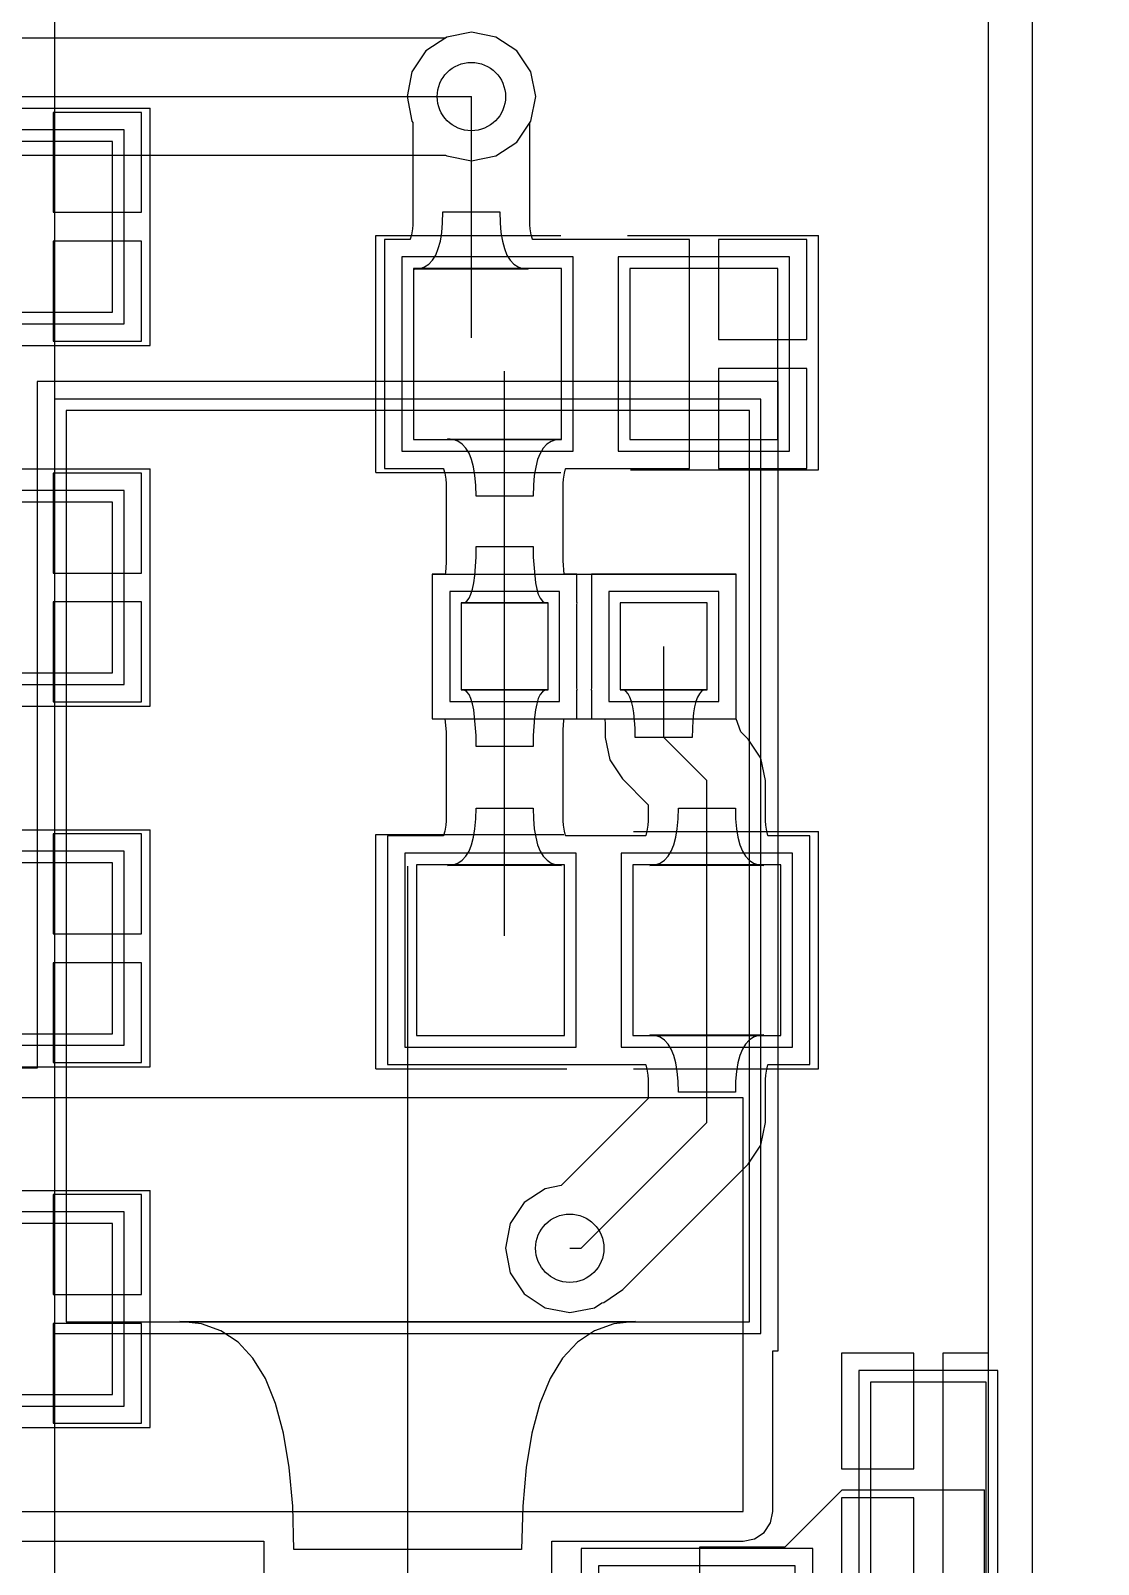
# Model space of a CAD drawing. Header units: millimetres. Extents: x 31.7 to 126, y 35.8 to 88.7.
# Drawn here: x 116.6 to 125.98, y 64.1 to 77.57 of the extents above; entities that cross this region are included whole.
import ezdxf

# ---------------------------------------------------------------- set-up
doc = ezdxf.new("R2010")
doc.units = ezdxf.units.MM
for name, color, linetype in [('BottomLayer', 5, 'Continuous'), ('BottomOverlay', 54, 'Continuous'), ('BottomPaste', 16, 'Continuous'), ('BottomSolder', 6, 'Continuous'), ('KeepOutLayer', 6, 'Continuous'), ('MultiLayer', 9, 'Continuous'), ('TopLayer', 1, 'Continuous'), ('TopOverlay', 2, 'Continuous'), ('TopPaste', 8, 'Continuous'), ('TopSolder', 216, 'Continuous')]:
    doc.layers.add(name, color=color, linetype=linetype)

# ---------------------------------------------------------------- blocks, each defined once
blk = doc.blocks.new('18650____________B_2')
at = {"layer": 'BottomLayer'}
for p, q in [((76.631, 35.516), (76.631, 27.516)), ((82.631, 35.516), (76.631, 35.516)), ((82.631, 27.516), (82.631, 35.516)), ((76.631, 27.516), (82.631, 27.516))]:
    blk.add_line(p, q, dxfattribs=at)
at = {"layer": 'BottomOverlay'}
blk.add_line((76.531, 22), (76.531, 42.016), dxfattribs=at)
at = {"layer": 'BottomPaste'}
for p, q in [((76.631, 35.516), (76.631, 27.516)), ((82.631, 35.516), (76.631, 35.516)), ((82.631, 27.516), (82.631, 35.516)), ((76.631, 27.516), (82.631, 27.516))]:
    blk.add_line(p, q, dxfattribs=at)
at = {"layer": 'BottomSolder'}
for p, q in [((76.529, 35.617), (76.529, 27.414)), ((82.732, 35.617), (76.529, 35.617)), ((82.732, 27.414), (82.732, 35.617)), ((76.529, 27.414), (82.732, 27.414))]:
    blk.add_line(p, q, dxfattribs=at)
blk = doc.blocks.new('SWITCH_SIDE_11')
at = {"layer": 'BottomLayer'}
for centre in [(0, 0), (2.300224, 0)]:
    blk.add_circle(centre, 0.47498, dxfattribs=at)
at = {"layer": 'BottomSolder'}
for centre in [(0, 0), (2.300224, 0)]:
    blk.add_circle(centre, 0.57658, dxfattribs=at)
at = {"layer": 'MultiLayer'}
for centre in [(0, 0), (2.300224, 0)]:
    blk.add_circle(centre, 0.47498, dxfattribs=at)
at = {"layer": 'TopLayer'}
for p, q in [((-0.437388, 2.286), (-1.580388, 2.286)), ((-1.580388, 2.286), (-1.580388, 0.762)), ((-0.437388, 0.762), (-0.437388, 2.286)), ((3.880612, 2.286), (2.737612, 2.286)), ((2.737612, 2.286), (2.737612, 0.762)), ((3.880612, 0.762), (3.880612, 2.286)), ((-1.580388, 0.762), (-0.437388, 0.762)), ((2.737612, 0.762), (3.880612, 0.762)), ((-3.294888, 0), (-3.294888, -1.016)), ((-1.516888, 0), (-3.294888, 0)), ((-1.516888, -1.016), (-1.516888, 0)), ((3.817112, 0), (3.817112, -1.016)), ((5.595112, 0), (3.817112, 0)), ((5.595112, -1.016), (5.595112, 0)), ((-3.294888, -1.016), (-1.516888, -1.016)), ((3.817112, -1.016), (5.595112, -1.016))]:
    blk.add_line(p, q, dxfattribs=at)
for centre in [(0, 0), (2.300224, 0)]:
    blk.add_circle(centre, 0.47498, dxfattribs=at)
at = {"layer": 'TopOverlay'}
for p, q in [((-1.849882, 1.500124), (-1.849882, 0.750065)), ((-1.849882, 1.500124), (4.150106, 1.500124)), ((4.150106, 1.500124), (4.150106, 0.750062)), ((-1.849882, 0.750065), (-2.350008, 0.249936)), ((4.150106, 0.750062), (4.650232, 0.249936)), ((-2.350008, 0.249936), (-2.350008, -0.999998)), ((4.650232, 0.249936), (4.650232, -0.999998)), ((-2.350008, -0.999998), (0.150114, -0.999998)), ((0.150114, -0.999998), (0.40005, -1.249934)), ((0.150114, -0.999998), (2.15011, -0.999998)), ((2.15011, -0.999998), (1.900174, -1.249934)), ((2.15011, -0.999998), (4.650232, -0.999998)), ((0.40005, -1.249934), (0.40005, -1.75006)), ((1.900174, -1.249934), (1.900174, -1.75006)), ((0.40005, -1.75006), (0.649989, -1.999996)), ((1.900174, -1.75006), (1.650238, -1.999996)), ((0.649989, -1.999996), (1.650238, -1.999996))]:
    blk.add_line(p, q, dxfattribs=at)
at = {"layer": 'TopPaste'}
for p, q in [((-0.437388, 2.286), (-1.580388, 2.286)), ((-1.580388, 2.286), (-1.580388, 0.762)), ((-0.437388, 0.762), (-0.437388, 2.286)), ((3.880612, 2.286), (2.737612, 2.286)), ((2.737612, 2.286), (2.737612, 0.762)), ((3.880612, 0.762), (3.880612, 2.286)), ((-1.580388, 0.762), (-0.437388, 0.762)), ((2.737612, 0.762), (3.880612, 0.762)), ((-3.294888, 0), (-3.294888, -1.016)), ((-1.516888, 0), (-3.294888, 0)), ((-1.516888, -1.016), (-1.516888, 0)), ((3.817112, 0), (3.817112, -1.016)), ((5.595112, 0), (3.817112, 0)), ((5.595112, -1.016), (5.595112, 0)), ((-3.294888, -1.016), (-1.516888, -1.016)), ((3.817112, -1.016), (5.595112, -1.016))]:
    blk.add_line(p, q, dxfattribs=at)
at = {"layer": 'TopSolder'}
for p, q in [((-0.335788, 2.3876), (-1.681988, 2.3876)), ((-1.681988, 2.3876), (-1.681988, 0.6604)), ((-0.335788, 0.6604), (-0.335788, 2.3876)), ((3.982212, 2.3876), (2.636012, 2.3876)), ((2.636012, 2.3876), (2.636012, 0.6604)), ((3.982212, 0.6604), (3.982212, 2.3876)), ((-1.681988, 0.6604), (-0.335788, 0.6604)), ((2.636012, 0.6604), (3.982212, 0.6604)), ((-3.396488, 0.1016), (-3.396488, -1.1176)), ((-1.415288, 0.1016), (-3.396488, 0.1016)), ((-1.415288, -1.1176), (-1.415288, 0.1016)), ((3.715512, 0.1016), (3.715512, -1.1176)), ((5.696712, 0.1016), (3.715512, 0.1016)), ((5.696712, -1.1176), (5.696712, 0.1016)), ((-3.396488, -1.1176), (-1.415288, -1.1176)), ((3.715512, -1.1176), (5.696712, -1.1176))]:
    blk.add_line(p, q, dxfattribs=at)
for centre in [(0, 0), (2.300224, 0)]:
    blk.add_circle(centre, 0.57658, dxfattribs=at)
blk = doc.blocks.new('R0603_21')
at = {"layer": 'TopLayer'}
for p, q in [((-1.079, 0.381), (-1.079, -0.381)), ((-0.317, 0.381), (-1.079, 0.381)), ((-0.317, -0.381), (-0.317, 0.381)), ((0.317, 0.381), (0.317, -0.381)), ((1.079, 0.381), (0.317, 0.381)), ((1.079, -0.381), (1.079, 0.381)), ((-1.079, -0.381), (-0.317, -0.381)), ((0.317, -0.381), (1.079, -0.381))]:
    blk.add_line(p, q, dxfattribs=at)
at = {"layer": 'TopOverlay'}
for p, q in [((-1.333, -0.635), (-1.333, 0.635)), ((-1.333, 0.635), (1.333, 0.635)), ((1.333, -0.635), (1.333, 0.635)), ((-1.333, -0.635), (1.333, -0.635))]:
    blk.add_line(p, q, dxfattribs=at)
at = {"layer": 'TopPaste'}
for p, q in [((-1.079, 0.381), (-1.079, -0.381)), ((-0.317, 0.381), (-1.079, 0.381)), ((-0.317, -0.381), (-0.317, 0.381)), ((0.317, 0.381), (0.317, -0.381)), ((1.079, 0.381), (0.317, 0.381)), ((1.079, -0.381), (1.079, 0.381)), ((-1.079, -0.381), (-0.317, -0.381)), ((0.317, -0.381), (1.079, -0.381))]:
    blk.add_line(p, q, dxfattribs=at)
at = {"layer": 'TopSolder'}
for p, q in [((-1.181, 0.483), (-1.181, -0.483)), ((-0.216, 0.483), (-1.181, 0.483)), ((-0.216, -0.483), (-0.216, 0.483)), ((0.216, 0.483), (0.216, -0.483)), ((1.181, 0.483), (0.216, 0.483)), ((1.181, -0.483), (1.181, 0.483)), ((-1.181, -0.483), (-0.216, -0.483)), ((0.216, -0.483), (1.181, -0.483))]:
    blk.add_line(p, q, dxfattribs=at)
blk = doc.blocks.new('C0805_44')
at = {"layer": 'TopLayer'}
for p, q in [((-0.3, 0.75), (-1.6, 0.75)), ((-1.6, 0.75), (-1.6, -0.75)), ((-0.3, -0.75), (-0.3, 0.75)), ((1.6, 0.75), (0.3, 0.75)), ((0.3, 0.75), (0.3, -0.75)), ((1.6, -0.75), (1.6, 0.75)), ((-1.6, -0.75), (-0.3, -0.75)), ((0.3, -0.75), (1.6, -0.75))]:
    blk.add_line(p, q, dxfattribs=at)
at = {"layer": 'TopOverlay'}
for p, q in [((-1.93, 1.041), (-0.305, 1.041)), ((-1.93, -1.041), (-1.93, 1.041)), ((0.279, 1.041), (1.956, 1.041)), ((1.956, -1.016), (1.956, 1.041)), ((-1.93, -1.041), (-0.305, -1.041)), ((0.305, -1.016), (1.956, -1.016))]:
    blk.add_line(p, q, dxfattribs=at)
at = {"layer": 'TopPaste'}
for p, q in [((-0.3, 0.75), (-1.6, 0.75)), ((-1.6, 0.75), (-1.6, -0.75)), ((-0.3, -0.75), (-0.3, 0.75)), ((1.6, 0.75), (0.3, 0.75)), ((0.3, 0.75), (0.3, -0.75)), ((1.6, -0.75), (1.6, 0.75)), ((-1.6, -0.75), (-0.3, -0.75)), ((0.3, -0.75), (1.6, -0.75))]:
    blk.add_line(p, q, dxfattribs=at)
at = {"layer": 'TopSolder'}
for p, q in [((-0.198, 0.852), (-1.702, 0.852)), ((-1.702, 0.852), (-1.702, -0.852)), ((-0.198, -0.852), (-0.198, 0.852)), ((1.702, 0.852), (0.198, 0.852)), ((0.198, 0.852), (0.198, -0.852)), ((1.702, -0.852), (1.702, 0.852)), ((-1.702, -0.852), (-0.198, -0.852)), ((0.198, -0.852), (1.702, -0.852))]:
    blk.add_line(p, q, dxfattribs=at)
blk = doc.blocks.new('C0805_45')
at = {"layer": 'TopLayer'}
for p, q in [((-0.3, 0.75), (-1.6, 0.75)), ((-1.6, 0.75), (-1.6, -0.75)), ((-0.3, -0.75), (-0.3, 0.75)), ((1.6, 0.75), (0.3, 0.75)), ((0.3, 0.75), (0.3, -0.75)), ((1.6, -0.75), (1.6, 0.75)), ((-1.6, -0.75), (-0.3, -0.75)), ((0.3, -0.75), (1.6, -0.75))]:
    blk.add_line(p, q, dxfattribs=at)
at = {"layer": 'TopOverlay'}
for p, q in [((-0.305, 1.041), (-1.93, 1.041)), ((-1.93, 1.041), (-1.93, -1.041)), ((1.956, 1.041), (0.279, 1.041)), ((1.956, 1.041), (1.956, -1.016)), ((-0.305, -1.041), (-1.93, -1.041)), ((1.956, -1.016), (0.305, -1.016))]:
    blk.add_line(p, q, dxfattribs=at)
at = {"layer": 'TopPaste'}
for p, q in [((-0.3, 0.75), (-1.6, 0.75)), ((-1.6, 0.75), (-1.6, -0.75)), ((-0.3, -0.75), (-0.3, 0.75)), ((1.6, 0.75), (0.3, 0.75)), ((0.3, 0.75), (0.3, -0.75)), ((1.6, -0.75), (1.6, 0.75)), ((-1.6, -0.75), (-0.3, -0.75)), ((0.3, -0.75), (1.6, -0.75))]:
    blk.add_line(p, q, dxfattribs=at)
at = {"layer": 'TopSolder'}
for p, q in [((-0.198, 0.852), (-1.702, 0.852)), ((-1.702, 0.852), (-1.702, -0.852)), ((-0.198, -0.852), (-0.198, 0.852)), ((1.702, 0.852), (0.198, 0.852)), ((0.198, 0.852), (0.198, -0.852)), ((1.702, -0.852), (1.702, 0.852)), ((-1.702, -0.852), (-0.198, -0.852)), ((0.198, -0.852), (1.702, -0.852))]:
    blk.add_line(p, q, dxfattribs=at)
blk = doc.blocks.new('C0805_46')
at = {"layer": 'TopLayer'}
for p, q in [((-0.3, 0.75), (-1.6, 0.75)), ((-1.6, 0.75), (-1.6, -0.75)), ((-0.3, -0.75), (-0.3, 0.75)), ((1.6, 0.75), (0.3, 0.75)), ((0.3, 0.75), (0.3, -0.75)), ((1.6, -0.75), (1.6, 0.75)), ((-1.6, -0.75), (-0.3, -0.75)), ((0.3, -0.75), (1.6, -0.75))]:
    blk.add_line(p, q, dxfattribs=at)
at = {"layer": 'TopOverlay'}
for p, q in [((-0.305, 1.041), (-1.93, 1.041)), ((-1.93, 1.041), (-1.93, -1.041)), ((1.956, 1.041), (0.279, 1.041)), ((1.956, 1.041), (1.956, -1.016)), ((-0.305, -1.041), (-1.93, -1.041)), ((1.956, -1.016), (0.305, -1.016))]:
    blk.add_line(p, q, dxfattribs=at)
at = {"layer": 'TopPaste'}
for p, q in [((-0.3, 0.75), (-1.6, 0.75)), ((-1.6, 0.75), (-1.6, -0.75)), ((-0.3, -0.75), (-0.3, 0.75)), ((1.6, 0.75), (0.3, 0.75)), ((0.3, 0.75), (0.3, -0.75)), ((1.6, -0.75), (1.6, 0.75)), ((-1.6, -0.75), (-0.3, -0.75)), ((0.3, -0.75), (1.6, -0.75))]:
    blk.add_line(p, q, dxfattribs=at)
at = {"layer": 'TopSolder'}
for p, q in [((-0.198, 0.852), (-1.702, 0.852)), ((-1.702, 0.852), (-1.702, -0.852)), ((-0.198, -0.852), (-0.198, 0.852)), ((1.702, 0.852), (0.198, 0.852)), ((0.198, 0.852), (0.198, -0.852)), ((1.702, -0.852), (1.702, 0.852)), ((-1.702, -0.852), (-0.198, -0.852)), ((0.198, -0.852), (1.702, -0.852))]:
    blk.add_line(p, q, dxfattribs=at)
blk = doc.blocks.new('C0805_47')
at = {"layer": 'TopLayer'}
for p, q in [((-0.3, 0.75), (-1.6, 0.75)), ((-1.6, 0.75), (-1.6, -0.75)), ((-0.3, -0.75), (-0.3, 0.75)), ((1.6, 0.75), (0.3, 0.75)), ((0.3, 0.75), (0.3, -0.75)), ((1.6, -0.75), (1.6, 0.75)), ((-1.6, -0.75), (-0.3, -0.75)), ((0.3, -0.75), (1.6, -0.75))]:
    blk.add_line(p, q, dxfattribs=at)
at = {"layer": 'TopOverlay'}
for p, q in [((-0.305, 1.041), (-1.93, 1.041)), ((-1.93, 1.041), (-1.93, -1.041)), ((1.956, 1.041), (0.279, 1.041)), ((1.956, 1.041), (1.956, -1.016)), ((-0.305, -1.041), (-1.93, -1.041)), ((1.956, -1.016), (0.305, -1.016))]:
    blk.add_line(p, q, dxfattribs=at)
at = {"layer": 'TopPaste'}
for p, q in [((-0.3, 0.75), (-1.6, 0.75)), ((-1.6, 0.75), (-1.6, -0.75)), ((-0.3, -0.75), (-0.3, 0.75)), ((1.6, 0.75), (0.3, 0.75)), ((0.3, 0.75), (0.3, -0.75)), ((1.6, -0.75), (1.6, 0.75)), ((-1.6, -0.75), (-0.3, -0.75)), ((0.3, -0.75), (1.6, -0.75))]:
    blk.add_line(p, q, dxfattribs=at)
at = {"layer": 'TopSolder'}
for p, q in [((-0.198, 0.852), (-1.702, 0.852)), ((-1.702, 0.852), (-1.702, -0.852)), ((-0.198, -0.852), (-0.198, 0.852)), ((1.702, 0.852), (0.198, 0.852)), ((0.198, 0.852), (0.198, -0.852)), ((1.702, -0.852), (1.702, 0.852)), ((-1.702, -0.852), (-0.198, -0.852)), ((0.198, -0.852), (1.702, -0.852))]:
    blk.add_line(p, q, dxfattribs=at)
blk = doc.blocks.new('C0805_48')
at = {"layer": 'TopLayer'}
for p, q in [((-0.3, 0.75), (-1.6, 0.75)), ((-1.6, 0.75), (-1.6, -0.75)), ((-0.3, -0.75), (-0.3, 0.75)), ((1.6, 0.75), (0.3, 0.75)), ((0.3, 0.75), (0.3, -0.75)), ((1.6, -0.75), (1.6, 0.75)), ((-1.6, -0.75), (-0.3, -0.75)), ((0.3, -0.75), (1.6, -0.75))]:
    blk.add_line(p, q, dxfattribs=at)
at = {"layer": 'TopOverlay'}
for p, q in [((-0.305, 1.041), (-1.93, 1.041)), ((-1.93, 1.041), (-1.93, -1.041)), ((1.956, 1.041), (0.279, 1.041)), ((1.956, 1.041), (1.956, -1.016)), ((-0.305, -1.041), (-1.93, -1.041)), ((1.956, -1.016), (0.305, -1.016))]:
    blk.add_line(p, q, dxfattribs=at)
at = {"layer": 'TopPaste'}
for p, q in [((-0.3, 0.75), (-1.6, 0.75)), ((-1.6, 0.75), (-1.6, -0.75)), ((-0.3, -0.75), (-0.3, 0.75)), ((1.6, 0.75), (0.3, 0.75)), ((0.3, 0.75), (0.3, -0.75)), ((1.6, -0.75), (1.6, 0.75)), ((-1.6, -0.75), (-0.3, -0.75)), ((0.3, -0.75), (1.6, -0.75))]:
    blk.add_line(p, q, dxfattribs=at)
at = {"layer": 'TopSolder'}
for p, q in [((-0.198, 0.852), (-1.702, 0.852)), ((-1.702, 0.852), (-1.702, -0.852)), ((-0.198, -0.852), (-0.198, 0.852)), ((1.702, 0.852), (0.198, 0.852)), ((0.198, 0.852), (0.198, -0.852)), ((1.702, -0.852), (1.702, 0.852)), ((-1.702, -0.852), (-0.198, -0.852)), ((0.198, -0.852), (1.702, -0.852))]:
    blk.add_line(p, q, dxfattribs=at)
blk = doc.blocks.new('C0805_49')
at = {"layer": 'TopLayer'}
for p, q in [((-0.3, 0.75), (-1.6, 0.75)), ((-1.6, 0.75), (-1.6, -0.75)), ((-0.3, -0.75), (-0.3, 0.75)), ((1.6, 0.75), (0.3, 0.75)), ((0.3, 0.75), (0.3, -0.75)), ((1.6, -0.75), (1.6, 0.75)), ((-1.6, -0.75), (-0.3, -0.75)), ((0.3, -0.75), (1.6, -0.75))]:
    blk.add_line(p, q, dxfattribs=at)
at = {"layer": 'TopOverlay'}
for p, q in [((-0.305, 1.041), (-1.93, 1.041)), ((-1.93, 1.041), (-1.93, -1.041)), ((1.956, 1.041), (0.279, 1.041)), ((1.956, 1.041), (1.956, -1.016)), ((-0.305, -1.041), (-1.93, -1.041)), ((1.956, -1.016), (0.305, -1.016))]:
    blk.add_line(p, q, dxfattribs=at)
at = {"layer": 'TopPaste'}
for p, q in [((-0.3, 0.75), (-1.6, 0.75)), ((-1.6, 0.75), (-1.6, -0.75)), ((-0.3, -0.75), (-0.3, 0.75)), ((1.6, 0.75), (0.3, 0.75)), ((0.3, 0.75), (0.3, -0.75)), ((1.6, -0.75), (1.6, 0.75)), ((-1.6, -0.75), (-0.3, -0.75)), ((0.3, -0.75), (1.6, -0.75))]:
    blk.add_line(p, q, dxfattribs=at)
at = {"layer": 'TopSolder'}
for p, q in [((-0.198, 0.852), (-1.702, 0.852)), ((-1.702, 0.852), (-1.702, -0.852)), ((-0.198, -0.852), (-0.198, 0.852)), ((1.702, 0.852), (0.198, 0.852)), ((0.198, 0.852), (0.198, -0.852)), ((1.702, -0.852), (1.702, 0.852)), ((-1.702, -0.852), (-0.198, -0.852)), ((0.198, -0.852), (1.702, -0.852))]:
    blk.add_line(p, q, dxfattribs=at)

msp = doc.modelspace()

# ---------------------------------------------------------------- linework, layer by layer
at = {"layer": 'BottomLayer'}
for p, q in [((125.011, 85.928), (125.011, 38.684)), ((120.472, 77.552), (120.256, 77.509)), ((120.688, 77.509), (120.472, 77.552)), ((120.244, 77.501), (116.129, 77.501)), ((120.256, 77.509), (120.244, 77.501)), ((120.872, 77.387), (120.688, 77.509)), ((120.994, 77.204), (120.872, 77.387)), ((121.037, 76.987), (120.994, 77.204)), ((116.129, 76.987), (120.472, 76.987)), ((120.994, 76.771), (121.037, 76.987)), ((120.872, 76.588), (120.994, 76.771)), ((116.342, 76.474), (120.244, 76.474)), ((120.244, 76.474), (120.256, 76.466)), ((120.256, 76.466), (120.472, 76.423)), ((120.472, 76.423), (120.688, 76.466)), ((120.688, 76.466), (120.872, 76.588)), ((123.167, 74.485), (116.659, 74.485)), ((116.659, 74.485), (116.659, 68.458)), ((123.167, 65.977), (123.167, 74.485)), ((119.913, 51.225), (119.913, 70.231)), ((116.659, 68.458), (107.188, 68.458)), ((122.86, 68.199), (107.188, 68.199)), ((122.86, 64.567), (122.86, 68.199)), ((118.103, 66.214), (117.913, 66.234)), ((117.913, 66.234), (121.913, 66.234)), ((121.913, 66.234), (121.723, 66.214)), ((118.273, 66.154), (118.103, 66.214)), ((118.423, 66.054), (118.273, 66.154)), ((121.553, 66.154), (121.403, 66.054)), ((121.723, 66.214), (121.553, 66.154)), ((118.553, 65.914), (118.423, 66.054)), ((121.403, 66.054), (121.273, 65.914)), ((123.119, 64.567), (123.119, 65.977)), ((123.119, 65.977), (123.167, 65.977)), ((118.663, 65.734), (118.553, 65.914)), ((121.273, 65.914), (121.163, 65.734)), ((118.753, 65.514), (118.663, 65.734)), ((121.163, 65.734), (121.073, 65.514)), ((118.823, 65.254), (118.753, 65.514)), ((121.073, 65.514), (121.003, 65.254)), ((118.873, 64.954), (118.823, 65.254)), ((121.003, 65.254), (120.953, 64.954)), ((118.903, 64.614), (118.873, 64.954)), ((120.953, 64.954), (120.923, 64.614)), ((107.188, 64.567), (122.86, 64.567)), ((118.913, 64.234), (118.903, 64.614)), ((120.923, 64.614), (120.913, 64.234)), ((123.099, 64.468), (123.119, 64.567)), ((122.959, 64.328), (123.043, 64.384)), ((123.043, 64.384), (123.099, 64.468)), ((107.188, 64.308), (118.649, 64.308)), ((118.649, 64.308), (118.649, 57.003)), ((120.913, 64.234), (118.913, 64.234)), ((121.178, 57.003), (121.178, 64.308)), ((121.178, 64.308), (122.86, 64.308)), ((122.86, 64.308), (122.959, 64.328))]:
    msp.add_line(p, q, dxfattribs=at)
for centre in [(120.472, 76.987), (121.336, 66.878)]:
    msp.add_circle(centre, 0.3, dxfattribs=at)
at = {"layer": 'KeepOutLayer'}
msp.add_line((125.4, 38.684), (125.4, 85.928), dxfattribs=at)
at = {"layer": 'MultiLayer'}
for centre in [(120.472, 76.987), (121.336, 66.878)]:
    msp.add_circle(centre, 0.3, dxfattribs=at)
at = {"layer": 'TopLayer'}
for p, q in [((125.011, 85.928), (125.011, 65.957)), ((120.472, 77.552), (120.256, 77.509)), ((120.688, 77.509), (120.472, 77.552)), ((120.256, 77.509), (120.073, 77.387)), ((120.872, 77.387), (120.688, 77.509)), ((120.073, 77.387), (119.95, 77.204)), ((120.994, 77.204), (120.872, 77.387)), ((119.95, 77.204), (119.907, 76.987)), ((121.037, 76.987), (120.994, 77.204)), ((119.907, 76.987), (119.95, 76.771)), ((120.472, 74.869), (120.472, 76.987)), ((120.994, 76.771), (121.037, 76.987)), ((117.576, 76.848), (116.799, 76.848)), ((116.799, 76.848), (116.799, 75.971)), ((117.576, 75.971), (117.576, 76.848)), ((119.95, 76.771), (119.958, 76.759)), ((119.958, 76.759), (119.958, 75.862)), ((120.986, 76.759), (120.994, 76.771)), ((120.986, 75.862), (120.986, 76.759)), ((116.799, 75.971), (117.576, 75.971)), ((120.22, 75.878), (120.222, 75.974)), ((120.222, 75.974), (120.722, 75.974)), ((120.722, 75.974), (120.725, 75.878)), ((119.955, 75.825), (119.946, 75.772)), ((119.958, 75.862), (119.955, 75.825)), ((120.2, 75.717), (120.212, 75.793)), ((120.212, 75.793), (120.22, 75.878)), ((120.725, 75.878), (120.732, 75.793)), ((120.732, 75.793), (120.745, 75.717)), ((120.989, 75.825), (120.986, 75.862)), ((120.998, 75.772), (120.989, 75.825)), ((117.576, 75.717), (116.799, 75.717)), ((116.799, 75.717), (116.799, 74.84)), ((117.576, 74.84), (117.576, 75.717)), ((119.935, 75.731), (119.71, 75.731)), ((119.71, 75.731), (119.71, 73.723)), ((119.936, 75.734), (119.935, 75.731)), ((119.946, 75.772), (119.936, 75.734)), ((120.182, 75.652), (120.2, 75.717)), ((120.745, 75.717), (120.762, 75.652)), ((121.008, 75.734), (120.998, 75.772)), ((121.01, 75.731), (121.008, 75.734)), ((121.483, 75.731), (121.01, 75.731)), ((121.518, 75.731), (121.483, 75.731)), ((121.61, 75.731), (121.518, 75.731)), ((121.645, 75.731), (121.61, 75.731)), ((122.387, 75.731), (121.645, 75.731)), ((122.387, 74.727), (122.387, 75.731)), ((123.418, 75.731), (122.641, 75.731)), ((122.641, 75.731), (122.641, 74.854)), ((123.418, 74.854), (123.418, 75.731)), ((120.1, 75.516), (120.132, 75.551)), ((120.132, 75.551), (120.16, 75.596)), ((120.16, 75.596), (120.182, 75.652)), ((120.762, 75.652), (120.785, 75.596)), ((120.785, 75.596), (120.812, 75.551)), ((120.812, 75.551), (120.845, 75.516)), ((119.972, 75.471), (120.02, 75.476)), ((120.972, 75.471), (119.972, 75.471)), ((120.02, 75.476), (120.062, 75.491)), ((120.062, 75.491), (120.1, 75.516)), ((120.845, 75.516), (120.882, 75.491)), ((120.882, 75.491), (120.925, 75.476)), ((120.925, 75.476), (120.972, 75.471)), ((122.641, 74.854), (123.418, 74.854)), ((116.799, 74.84), (117.576, 74.84)), ((122.387, 73.723), (122.387, 74.727)), ((123.418, 74.6), (122.641, 74.6)), ((122.641, 74.6), (122.641, 73.723)), ((123.418, 73.723), (123.418, 74.6)), ((120.764, 72.161), (120.764, 74.577)), ((120.312, 73.978), (120.264, 73.983)), ((120.264, 73.983), (121.261, 73.98)), ((120.354, 73.963), (120.312, 73.978)), ((120.392, 73.937), (120.354, 73.963)), ((120.424, 73.902), (120.392, 73.937)), ((121.135, 73.935), (121.103, 73.9)), ((121.172, 73.96), (121.135, 73.935)), ((121.214, 73.975), (121.172, 73.96)), ((121.261, 73.98), (121.214, 73.975)), ((120.452, 73.857), (120.424, 73.902)), ((120.474, 73.801), (120.452, 73.857)), ((120.492, 73.736), (120.474, 73.801)), ((121.054, 73.8), (121.037, 73.735)), ((121.076, 73.855), (121.054, 73.8)), ((121.103, 73.9), (121.076, 73.855)), ((117.576, 73.682), (116.799, 73.682)), ((116.799, 73.682), (116.799, 72.805)), ((117.576, 72.805), (117.576, 73.682)), ((119.71, 73.723), (120.227, 73.723)), ((120.227, 73.723), (120.228, 73.719)), ((120.228, 73.719), (120.238, 73.681)), ((120.238, 73.681), (120.247, 73.628)), ((120.504, 73.661), (120.492, 73.736)), ((120.512, 73.575), (120.504, 73.661)), ((121.024, 73.66), (121.017, 73.575)), ((121.037, 73.735), (121.024, 73.66)), ((121.281, 73.628), (121.29, 73.68)), ((121.29, 73.68), (121.3, 73.718)), ((121.3, 73.718), (121.302, 73.723)), ((121.302, 73.723), (121.483, 73.723)), ((121.483, 73.723), (121.518, 73.723)), ((121.518, 73.723), (121.61, 73.723)), ((121.61, 73.723), (121.645, 73.723)), ((121.645, 73.723), (122.387, 73.723)), ((122.641, 73.723), (123.418, 73.723)), ((120.247, 73.628), (120.25, 73.591)), ((120.25, 73.591), (120.25, 72.896)), ((120.514, 73.48), (120.512, 73.575)), ((121.017, 73.575), (121.014, 73.48)), ((121.278, 73.591), (121.281, 73.628)), ((121.278, 72.913), (121.278, 73.591)), ((121.014, 73.48), (120.514, 73.48)), ((120.513, 72.944), (120.514, 73.039)), ((120.514, 73.039), (121.014, 73.039)), ((121.014, 73.039), (121.016, 72.944)), ((120.25, 72.896), (120.245, 72.81)), ((120.503, 72.784), (120.513, 72.944)), ((121.016, 72.944), (121.035, 72.719)), ((121.288, 72.796), (121.278, 72.913)), ((116.799, 72.805), (117.576, 72.805)), ((120.243, 72.796), (120.129, 72.796)), ((120.129, 72.796), (120.129, 72.549)), ((120.245, 72.81), (120.243, 72.796)), ((120.482, 72.664), (120.494, 72.719)), ((120.494, 72.719), (120.503, 72.784)), ((121.035, 72.719), (121.046, 72.664)), ((121.399, 72.796), (121.288, 72.796)), ((121.399, 72.549), (121.399, 72.796)), ((122.796, 72.796), (121.526, 72.796)), ((121.526, 72.796), (121.526, 71.793)), ((122.796, 71.793), (122.796, 72.796)), ((120.432, 72.559), (120.452, 72.584)), ((120.452, 72.584), (120.468, 72.619)), ((120.468, 72.619), (120.482, 72.664)), ((121.046, 72.664), (121.06, 72.619)), ((121.06, 72.619), (121.077, 72.584)), ((121.077, 72.584), (121.096, 72.559)), ((117.576, 72.551), (116.799, 72.551)), ((116.799, 72.551), (116.799, 71.674)), ((117.576, 71.674), (117.576, 72.551)), ((120.129, 72.549), (120.127, 72.539)), ((120.127, 72.539), (120.129, 72.53)), ((120.129, 72.53), (120.129, 71.793)), ((120.386, 72.539), (120.411, 72.544)), ((121.142, 72.539), (120.386, 72.539)), ((120.411, 72.544), (120.432, 72.559)), ((121.096, 72.559), (121.118, 72.544)), ((121.118, 72.544), (121.142, 72.539)), ((121.401, 72.539), (121.399, 72.549)), ((121.399, 72.53), (121.401, 72.539)), ((121.399, 71.793), (121.399, 72.53)), ((120.764, 69.619), (120.764, 72.161)), ((122.161, 71.361), (122.161, 72.161)), ((120.129, 71.793), (120.127, 71.783)), ((120.127, 71.783), (120.129, 71.774)), ((120.129, 71.774), (120.129, 71.526)), ((120.411, 71.778), (120.386, 71.783)), ((120.386, 71.783), (121.142, 71.783)), ((120.432, 71.763), (120.411, 71.778)), ((120.452, 71.738), (120.432, 71.763)), ((121.096, 71.763), (121.077, 71.738)), ((121.118, 71.778), (121.096, 71.763)), ((121.142, 71.783), (121.118, 71.778)), ((121.401, 71.783), (121.399, 71.793)), ((121.399, 71.774), (121.401, 71.783)), ((121.399, 71.526), (121.399, 71.774)), ((121.526, 71.793), (121.524, 71.783)), ((121.524, 71.783), (121.526, 71.774)), ((121.526, 71.774), (121.526, 71.526)), ((121.808, 71.779), (121.783, 71.783)), ((121.783, 71.783), (122.539, 71.783)), ((121.829, 71.767), (121.808, 71.779)), ((121.849, 71.745), (121.829, 71.767)), ((122.493, 71.767), (122.474, 71.745)), ((122.515, 71.779), (122.493, 71.767)), ((122.539, 71.783), (122.515, 71.779)), ((122.798, 71.783), (122.796, 71.793)), ((122.796, 71.774), (122.798, 71.783)), ((122.796, 71.526), (122.796, 71.774)), ((116.799, 71.674), (117.576, 71.674)), ((120.468, 71.703), (120.452, 71.738)), ((120.482, 71.658), (120.468, 71.703)), ((120.494, 71.603), (120.482, 71.658)), ((121.046, 71.658), (121.035, 71.603)), ((121.06, 71.703), (121.046, 71.658)), ((121.077, 71.738), (121.06, 71.703)), ((121.865, 71.716), (121.849, 71.745)), ((121.879, 71.678), (121.865, 71.716)), ((121.891, 71.631), (121.879, 71.678)), ((121.9, 71.577), (121.891, 71.631)), ((122.432, 71.631), (122.423, 71.577)), ((122.443, 71.678), (122.432, 71.631)), ((122.457, 71.716), (122.443, 71.678)), ((122.474, 71.745), (122.457, 71.716)), ((120.129, 71.526), (120.24, 71.526)), ((120.24, 71.526), (120.25, 71.41)), ((120.513, 71.378), (120.494, 71.603)), ((121.026, 71.538), (121.016, 71.378)), ((121.035, 71.603), (121.026, 71.538)), ((121.278, 71.427), (121.284, 71.512)), ((121.284, 71.512), (121.286, 71.526)), ((121.286, 71.526), (121.399, 71.526)), ((121.526, 71.526), (121.644, 71.526)), ((121.644, 71.526), (121.647, 71.479)), ((121.91, 71.442), (121.9, 71.577)), ((122.416, 71.513), (122.411, 71.361)), ((122.423, 71.577), (122.416, 71.513)), ((122.837, 71.412), (122.796, 71.526)), ((122.796, 71.526), (122.796, 71.526)), ((122.796, 71.526), (122.796, 71.526)), ((120.25, 71.41), (120.25, 70.63)), ((120.514, 71.283), (120.513, 71.378)), ((121.016, 71.378), (121.014, 71.283)), ((121.278, 70.63), (121.278, 71.427)), ((121.647, 71.479), (121.647, 71.361)), ((121.647, 71.361), (121.687, 71.165)), ((121.911, 71.361), (121.91, 71.442)), ((122.411, 71.361), (121.911, 71.361)), ((122.161, 71.361), (122.54, 70.983)), ((122.903, 71.346), (122.837, 71.412)), ((121.014, 71.283), (120.514, 71.283)), ((123.015, 71.179), (122.903, 71.346)), ((121.687, 71.165), (121.798, 70.998)), ((123.054, 70.983), (123.015, 71.179)), ((121.798, 70.998), (122.026, 70.77)), ((122.54, 69.494), (122.54, 70.983)), ((123.054, 70.63), (123.054, 70.983)), ((120.512, 70.646), (120.514, 70.741)), ((120.514, 70.741), (121.014, 70.741)), ((121.014, 70.741), (121.017, 70.646)), ((122.026, 70.77), (122.026, 70.63)), ((122.287, 70.646), (122.29, 70.741)), ((122.29, 70.741), (122.79, 70.741)), ((122.79, 70.741), (122.792, 70.646)), ((120.247, 70.593), (120.238, 70.54)), ((120.25, 70.63), (120.247, 70.593)), ((120.492, 70.485), (120.504, 70.56)), ((120.504, 70.56), (120.512, 70.646)), ((121.017, 70.646), (121.024, 70.56)), ((121.024, 70.56), (121.037, 70.485)), ((121.281, 70.593), (121.278, 70.63)), ((121.29, 70.54), (121.281, 70.593)), ((122.023, 70.593), (122.014, 70.54)), ((122.026, 70.63), (122.023, 70.593)), ((122.267, 70.485), (122.28, 70.56)), ((122.28, 70.56), (122.287, 70.646)), ((122.792, 70.646), (122.8, 70.56)), ((122.8, 70.56), (122.812, 70.485)), ((123.057, 70.593), (123.054, 70.63)), ((123.066, 70.54), (123.057, 70.593)), ((117.576, 70.515), (116.799, 70.515)), ((116.799, 70.515), (116.799, 69.638)), ((117.576, 69.638), (117.576, 70.515)), ((120.227, 70.498), (119.736, 70.498)), ((119.736, 70.498), (119.736, 68.49)), ((120.228, 70.502), (120.227, 70.498)), ((120.238, 70.54), (120.228, 70.502)), ((120.452, 70.364), (120.474, 70.419)), ((120.474, 70.419), (120.492, 70.485)), ((121.037, 70.485), (121.054, 70.419)), ((121.054, 70.419), (121.077, 70.364)), ((121.3, 70.502), (121.29, 70.54)), ((121.302, 70.498), (121.3, 70.502)), ((121.509, 70.498), (121.302, 70.498)), ((121.544, 70.498), (121.509, 70.498)), ((121.636, 70.498), (121.544, 70.498)), ((121.671, 70.498), (121.636, 70.498)), ((122.002, 70.498), (121.671, 70.498)), ((122.004, 70.502), (122.002, 70.498)), ((122.014, 70.54), (122.004, 70.502)), ((122.227, 70.364), (122.25, 70.419)), ((122.25, 70.419), (122.267, 70.485)), ((122.812, 70.485), (122.83, 70.419)), ((122.83, 70.419), (122.852, 70.364)), ((123.076, 70.502), (123.066, 70.54)), ((123.077, 70.498), (123.076, 70.502)), ((123.444, 70.498), (123.077, 70.498)), ((123.444, 68.49), (123.444, 70.498)), ((120.354, 70.258), (120.392, 70.284)), ((120.392, 70.284), (120.424, 70.319)), ((120.424, 70.319), (120.452, 70.364)), ((121.077, 70.364), (121.104, 70.319)), ((121.104, 70.319), (121.137, 70.284)), ((121.137, 70.284), (121.174, 70.258)), ((122.13, 70.258), (122.167, 70.284)), ((122.167, 70.284), (122.2, 70.319)), ((122.2, 70.319), (122.227, 70.364)), ((122.852, 70.364), (122.88, 70.319)), ((122.88, 70.319), (122.912, 70.284)), ((122.912, 70.284), (122.95, 70.258)), ((120.264, 70.238), (120.312, 70.243)), ((121.264, 70.238), (120.264, 70.238)), ((120.312, 70.243), (120.354, 70.258)), ((121.174, 70.258), (121.217, 70.243)), ((121.217, 70.243), (121.264, 70.238)), ((122.04, 70.238), (122.087, 70.243)), ((123.04, 70.238), (122.04, 70.238)), ((122.087, 70.243), (122.13, 70.258)), ((122.95, 70.258), (122.992, 70.243)), ((122.992, 70.243), (123.04, 70.238)), ((116.799, 69.638), (117.576, 69.638)), ((122.54, 67.981), (122.54, 69.494)), ((117.576, 69.384), (116.799, 69.384)), ((116.799, 69.384), (116.799, 68.507)), ((117.576, 68.507), (117.576, 69.384)), ((122.087, 68.745), (122.04, 68.75)), ((122.04, 68.75), (123.04, 68.75)), ((122.13, 68.73), (122.087, 68.745)), ((122.167, 68.705), (122.13, 68.73)), ((122.2, 68.67), (122.167, 68.705)), ((122.227, 68.625), (122.2, 68.67)), ((122.88, 68.67), (122.852, 68.625)), ((122.912, 68.705), (122.88, 68.67)), ((122.95, 68.73), (122.912, 68.705)), ((122.992, 68.745), (122.95, 68.73)), ((123.04, 68.75), (122.992, 68.745)), ((122.25, 68.569), (122.227, 68.625)), ((122.267, 68.504), (122.25, 68.569)), ((122.83, 68.569), (122.812, 68.504)), ((122.852, 68.625), (122.83, 68.569)), ((116.799, 68.507), (117.576, 68.507)), ((119.736, 68.49), (121.509, 68.49)), ((121.509, 68.49), (121.544, 68.49)), ((121.544, 68.49), (121.636, 68.49)), ((121.636, 68.49), (121.671, 68.49)), ((121.671, 68.49), (122.002, 68.49)), ((122.002, 68.49), (122.004, 68.487)), ((122.004, 68.487), (122.014, 68.449)), ((122.014, 68.449), (122.023, 68.396)), ((122.023, 68.396), (122.026, 68.359)), ((122.28, 68.429), (122.267, 68.504)), ((122.287, 68.343), (122.28, 68.429)), ((122.8, 68.429), (122.792, 68.343)), ((122.812, 68.504), (122.8, 68.429)), ((123.054, 68.359), (123.057, 68.396)), ((123.057, 68.396), (123.066, 68.449)), ((123.066, 68.449), (123.076, 68.487)), ((123.076, 68.487), (123.077, 68.49)), ((123.077, 68.49), (123.444, 68.49)), ((122.026, 68.359), (122.026, 68.193)), ((122.29, 68.247), (122.287, 68.343)), ((122.792, 68.343), (122.79, 68.247)), ((123.054, 67.981), (123.054, 68.359)), ((122.026, 68.193), (121.261, 67.428)), ((122.79, 68.247), (122.29, 68.247)), ((121.437, 66.878), (122.54, 67.981)), ((123.015, 67.784), (123.054, 67.981)), ((122.903, 67.617), (123.015, 67.784)), ((121.801, 66.515), (122.903, 67.617)), ((117.576, 67.349), (116.799, 67.349)), ((116.799, 67.349), (116.799, 66.472)), ((117.576, 66.472), (117.576, 67.349)), ((121.12, 67.4), (120.936, 67.278)), ((121.261, 67.428), (121.12, 67.4)), ((120.936, 67.278), (120.814, 67.094)), ((120.814, 67.094), (120.771, 66.878)), ((120.771, 66.878), (120.814, 66.662)), ((121.336, 66.878), (121.437, 66.878)), ((120.814, 66.662), (120.936, 66.479)), ((121.634, 66.403), (121.801, 66.515)), ((116.799, 66.472), (117.576, 66.472)), ((120.936, 66.479), (121.12, 66.356)), ((121.552, 66.356), (121.618, 66.4)), ((121.618, 66.4), (121.634, 66.403)), ((121.12, 66.356), (121.336, 66.313)), ((121.336, 66.313), (121.552, 66.356)), ((117.576, 66.218), (116.799, 66.218)), ((116.799, 66.218), (116.799, 65.341)), ((117.576, 65.341), (117.576, 66.218)), ((124.358, 65.957), (123.723, 65.957)), ((123.723, 65.957), (123.723, 64.941)), ((124.358, 64.941), (124.358, 65.957)), ((125.011, 65.957), (124.612, 65.957)), ((124.612, 65.957), (124.612, 64.814)), ((116.799, 65.341), (117.576, 65.341)), ((123.723, 64.941), (124.358, 64.941)), ((124.612, 64.814), (124.612, 63.671)), ((124.358, 64.687), (123.723, 64.687)), ((123.723, 64.687), (123.723, 63.671)), ((124.358, 63.671), (124.358, 64.687)), ((123.469, 64.242), (121.437, 64.242)), ((121.437, 64.242), (121.437, 63.856)), ((123.469, 63.08), (123.469, 64.242))]:
    msp.add_line(p, q, dxfattribs=at)
for centre in [(120.472, 76.987), (121.336, 66.878)]:
    msp.add_circle(centre, 0.3, dxfattribs=at)

# ---------------------------------------------------------------- block references
for name, p, rotation in [('18650____________B_2', (40.283, 38.715), 360), ('C0805_48', (115.722, 75.844), 180), ('C0805_44', (121.564, 74.727), 360), ('C0805_47', (115.722, 72.678), 180), ('R0603_21', (121.463, 72.161), 360), ('C0805_46', (115.722, 69.511), 180), ('C0805_45', (121.59, 69.494), 180), ('C0805_49', (115.722, 66.345), 180), ('SWITCH_SIDE_11', (123.977, 60.108), 90)]:
    msp.add_blockref(name, p, dxfattribs=dict(rotation=rotation))

doc.saveas('drawing.dxf')
